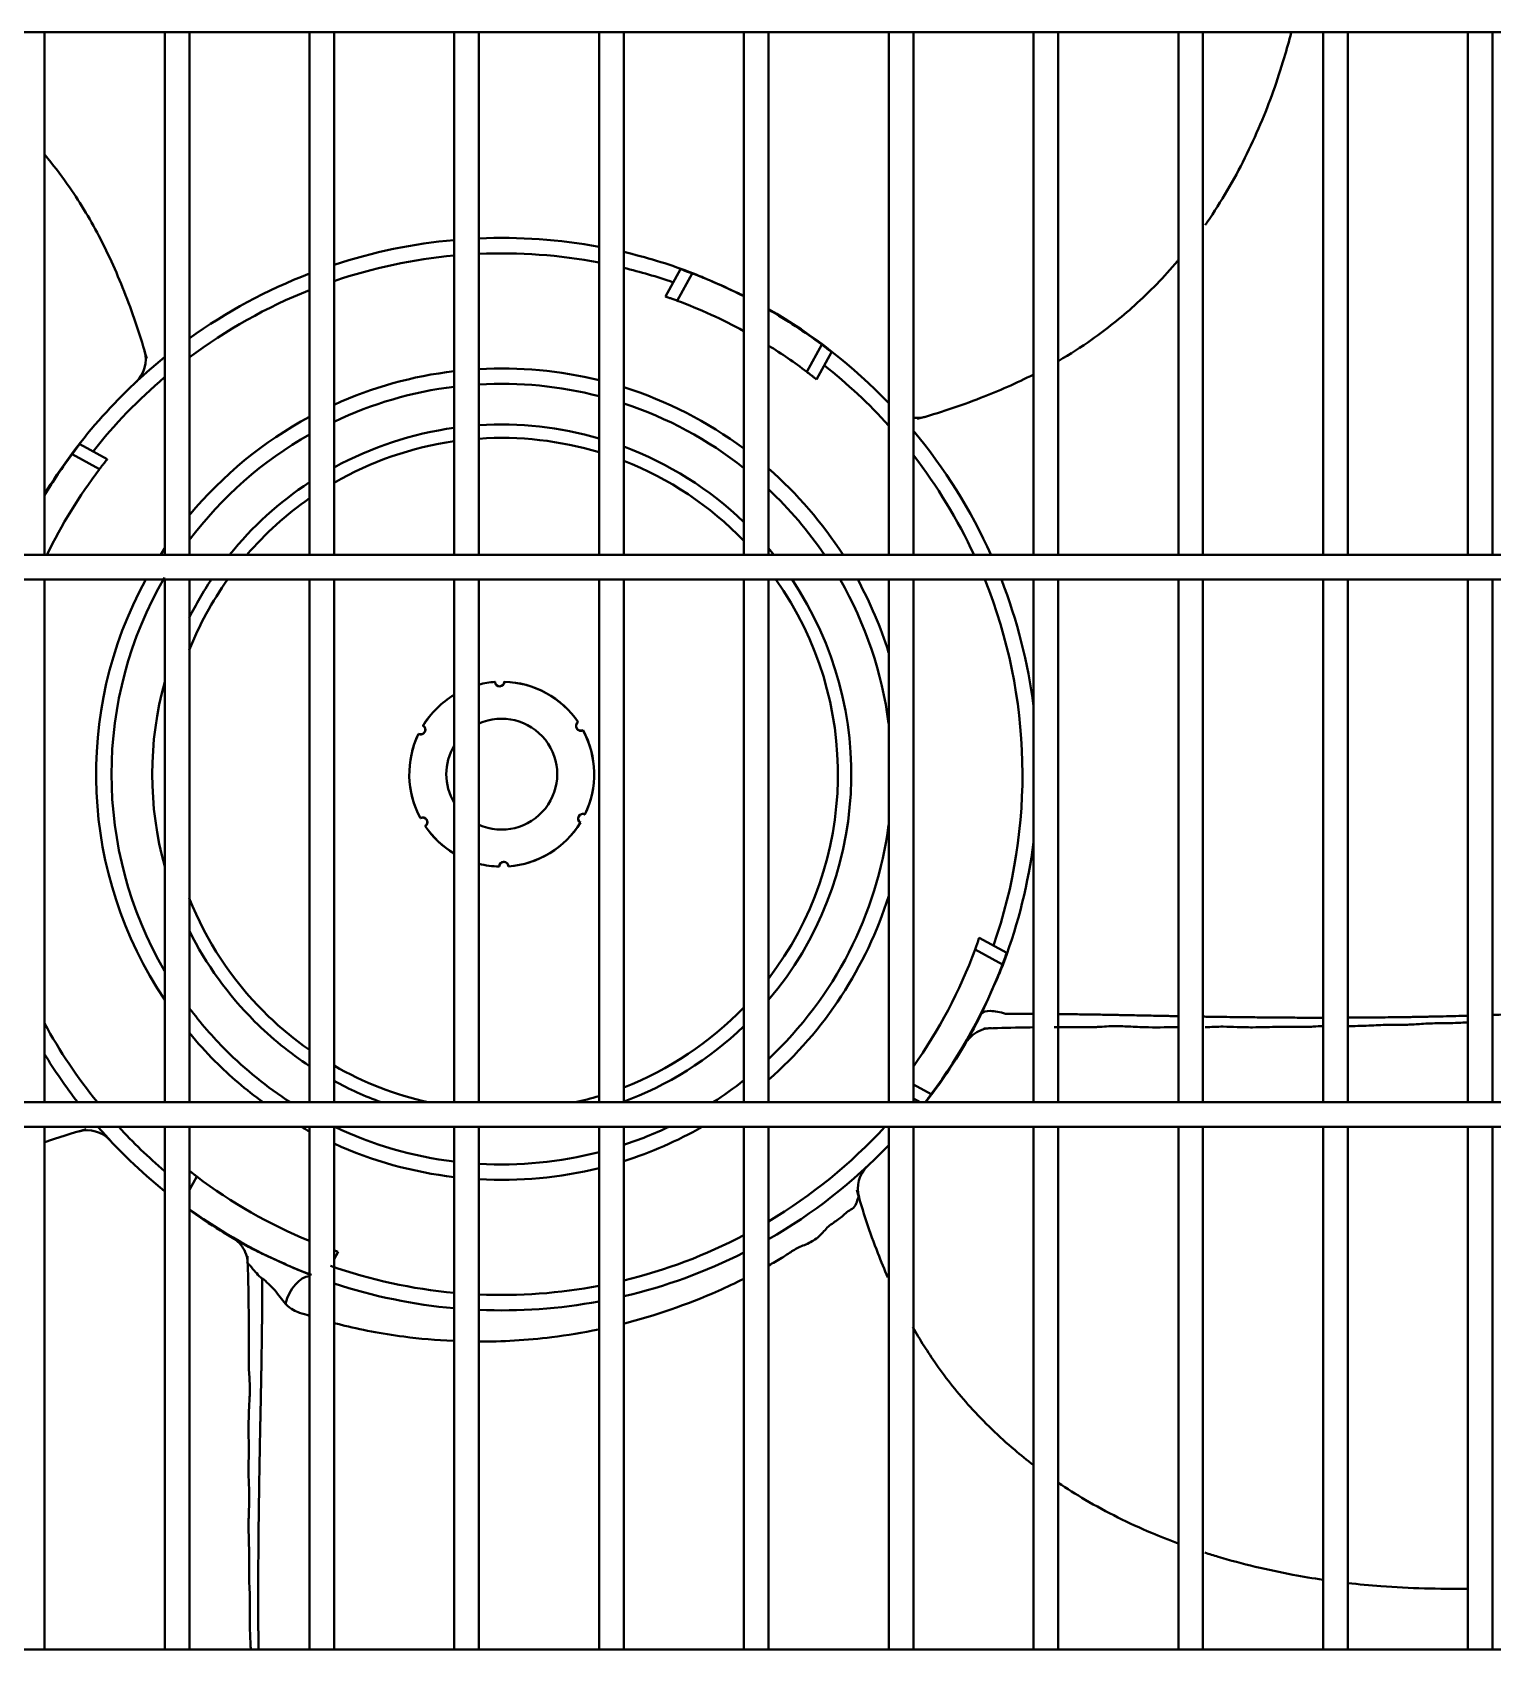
# Model space of a CAD drawing. Extents: x 58467 to 79089, y -33726 to -17391.
# Drawn here: x 72298.95 to 72322.65, y -19302 to -19275.77 of the extents above; entities that cross this region are included whole.
import ezdxf

# ---------------------------------------------------------------- set-up
doc = ezdxf.new("R2010")
doc.units = 0
doc.header["$LTSCALE"] = 100
doc.layers.add('+ENTE-ST-DOSEME USTU KONDDRENAJ', color=110, linetype='DOSEMEUSTUKONDENSDRENAJ_LINE', lineweight=40)
doc.linetypes.add('DOSEMEUSTUKONDENSDRENAJ_LINE', pattern='A,300,-40,["CD",Standard,S=15,R=0,X=-35,Y=-7.5],0', length=340)

# ---------------------------------------------------------------- blocks, each defined once
blk = doc.blocks.new('2 KAT SOL')
at = {"color": 3}
for p, q in [((54065.854, -31976.849, -3.539), (54184.216, -31976.849, -3.539)), ((54086.957, -31985.329, -3.539), (54086.957, -31976.85, -3.539)), ((54088.907, -31976.85, -3.539), (54088.907, -31985.329, -3.539)), ((54089.307, -31985.329, -3.539), (54089.307, -31976.85, -3.539)), ((54091.257, -31976.85, -3.539), (54091.257, -31985.329, -3.539)), ((54091.657, -31985.329, -3.539), (54091.657, -31976.85, -3.539)), ((54093.606, -31976.85, -3.539), (54093.606, -31985.329, -3.539)), ((54094.006, -31985.329, -3.539), (54094.006, -31976.85, -3.539)), ((54095.956, -31976.85, -3.539), (54095.956, -31985.329, -3.539)), ((54096.356, -31985.329, -3.539), (54096.356, -31976.85, -3.539)), ((54098.305, -31976.85, -3.539), (54098.305, -31985.329, -3.539)), ((54098.705, -31985.329, -3.539), (54098.705, -31976.85, -3.539)), ((54100.655, -31976.85, -3.539), (54100.655, -31985.329, -3.539)), ((54101.055, -31985.329, -3.539), (54101.055, -31976.85, -3.539)), ((54103.006, -31976.85, -3.539), (54103.006, -31985.329, -3.539)), ((54103.406, -31985.329, -3.539), (54103.406, -31976.85, -3.539)), ((54105.355, -31976.85, -3.539), (54105.355, -31985.329, -3.539)), ((54105.755, -31985.329, -3.539), (54105.755, -31976.85, -3.539)), ((54107.705, -31976.85, -3.539), (54107.705, -31985.329, -3.539)), ((54108.105, -31985.329, -3.539), (54108.105, -31976.85, -3.539)), ((54110.055, -31976.85, -3.539), (54110.055, -31985.329, -3.539)), ((54110.455, -31985.329, -3.539), (54110.455, -31976.85, -3.539)), ((54097.031, -31981.135, -3.539), (54097.275, -31980.69, -3.539)), ((54097.465, -31980.76, -3.539), (54097.222, -31981.203, -3.539)), ((54099.325, -31982.358, -3.539), (54099.569, -31981.914, -3.539)), ((54099.729, -31982.037, -3.539), (54099.485, -31982.482, -3.539)), ((54088.441, -31982.525, -3.539), (54088.461, -31982.507, -3.539)), ((54087.85, -31983.935, -3.539), (54087.407, -31983.692, -3.539)), ((54087.529, -31983.531, -3.539), (54087.974, -31983.775, -3.539)), ((54184.216, -31985.328, -3.539), (54065.854, -31985.328, -3.539)), ((54065.854, -31985.728, -3.539), (54184.216, -31985.728, -3.539)), ((54086.957, -31994.206, -3.539), (54086.957, -31985.729, -3.539)), ((54088.907, -31985.729, -3.539), (54088.907, -31994.206, -3.539)), ((54089.307, -31994.206, -3.539), (54089.307, -31985.729, -3.539)), ((54091.257, -31985.729, -3.539), (54091.257, -31994.206, -3.539)), ((54091.657, -31994.206, -3.539), (54091.657, -31985.729, -3.539)), ((54093.606, -31985.729, -3.539), (54093.606, -31994.206, -3.539)), ((54094.006, -31994.206, -3.539), (54094.006, -31985.729, -3.539)), ((54095.956, -31985.729, -3.539), (54095.956, -31994.206, -3.539)), ((54096.356, -31994.206, -3.539), (54096.356, -31985.729, -3.539)), ((54098.305, -31985.729, -3.539), (54098.305, -31994.206, -3.539)), ((54098.705, -31994.206, -3.539), (54098.705, -31985.729, -3.539)), ((54100.655, -31985.729, -3.539), (54100.655, -31994.206, -3.539)), ((54101.055, -31994.206, -3.539), (54101.055, -31985.729, -3.539)), ((54103.006, -31985.729, -3.539), (54103.006, -31994.206, -3.539)), ((54103.406, -31994.206, -3.539), (54103.406, -31985.729, -3.539)), ((54105.355, -31985.729, -3.539), (54105.355, -31994.206, -3.539)), ((54105.755, -31994.206, -3.539), (54105.755, -31985.729, -3.539)), ((54107.705, -31985.729, -3.539), (54107.705, -31994.206, -3.539)), ((54108.105, -31994.206, -3.539), (54108.105, -31985.729, -3.539)), ((54110.055, -31985.729, -3.539), (54110.055, -31994.206, -3.539)), ((54110.455, -31994.206, -3.539), (54110.455, -31985.729, -3.539)), ((54102.125, -31991.538, -3.539), (54102.571, -31991.782, -3.539)), ((54102.501, -31991.972, -3.539), (54102.057, -31991.729, -3.539)), ((54101.055, -31993.916, -3.539), (54101.346, -31994.076, -3.539)), ((54184.216, -31994.207, -3.539), (54065.854, -31994.207, -3.539)), ((54101.168, -31994.207, -3.539), (54101.055, -31994.145, -3.539)), ((54065.854, -31994.607, -3.539), (54184.216, -31994.607, -3.539)), ((54086.957, -32003.085, -3.539), (54086.957, -31994.606, -3.539)), ((54088.907, -31994.606, -3.539), (54088.907, -32003.085, -3.539)), ((54089.307, -32003.085, -3.539), (54089.307, -31994.606, -3.539)), ((54091.257, -31994.606, -3.539), (54091.257, -32003.085, -3.539)), ((54091.657, -32003.085, -3.539), (54091.657, -31994.606, -3.539)), ((54093.606, -31994.606, -3.539), (54093.606, -32003.085, -3.539)), ((54094.006, -32003.085, -3.539), (54094.006, -31994.606, -3.539)), ((54095.956, -31994.606, -3.539), (54095.956, -32003.085, -3.539)), ((54096.356, -32003.085, -3.539), (54096.356, -31994.606, -3.539)), ((54098.305, -31994.606, -3.539), (54098.305, -32003.085, -3.539)), ((54098.705, -32003.085, -3.539), (54098.705, -31994.606, -3.539)), ((54100.655, -31994.606, -3.539), (54100.655, -32003.085, -3.539)), ((54101.055, -32003.085, -3.539), (54101.055, -31994.606, -3.539)), ((54103.006, -31994.606, -3.539), (54103.006, -32003.085, -3.539)), ((54103.406, -32003.085, -3.539), (54103.406, -31994.606, -3.539)), ((54105.355, -31994.606, -3.539), (54105.355, -32003.085, -3.539)), ((54105.755, -32003.085, -3.539), (54105.755, -31994.606, -3.539)), ((54107.705, -31994.606, -3.539), (54107.705, -32003.085, -3.539)), ((54108.105, -32003.085, -3.539), (54108.105, -31994.606, -3.539)), ((54110.055, -31994.606, -3.539), (54110.055, -32003.085, -3.539)), ((54110.455, -32003.085, -3.539), (54110.455, -31994.606, -3.539)), ((54088.017, -31994.819, -3.539), (54087.999, -31994.8, -3.539)), ((54100.312, -31995.243, -3.539), (54100.292, -31995.261, -3.539)), ((54089.427, -31995.41, -3.539), (54089.307, -31995.63, -3.539)), ((54091.722, -31996.633, -3.539), (54091.657, -31996.752, -3.539)), ((54184.216, -32003.085, -3.539), (54065.854, -32003.085, -3.539))]:
    blk.add_line(p, q, dxfattribs=at)
at = {"color": 3, "extrusion": (0, 0, -1)}
for centre, radius, start, end in [((-54094.376, -31988.884, 3.539), 8.699, 71.7788, 84.9192), ((-54094.376, -31988.884, 3.539), 8.699, 87.5599, 100.4611), ((-54094.376, -31988.884, 3.539), 8.699, 103.1523, 110.4357), ((-54094.376, -31988.884, 3.539), 8.699, 54.354, 68.9829), ((-54094.376, -31988.884, 3.539), 8.191, 110.3267, 118.6663), ((-54094.376, -31988.884, 3.539), 8.699, 119.8462, 136.2041), ((-54094.376, -31988.884, 3.539), 8.699, 31.4717, 51.0407), ((-54094.376, -31988.884, 3.539), 8.191, 121.9061, 127.1733), ((-54094.376, -31988.884, 3.539), 6.582, 65.5875, 83.2781), ((-54094.376, -31988.884, 3.539), 6.582, 86.7712, 103.8825), ((-54094.376, -31988.884, 3.539), 6.582, 107.4994, 126.6469), ((-54094.376, -31988.884, 3.539), 6.582, 39.6281, 61.7062), ((-54094.376, -31988.884, 3.539), 5.671, 86.2537, 106.1662), ((-54094.376, -31988.884, 3.539), 5.671, 61.3406, 82.1925), ((-54094.375, -31988.889, 3.539), 8.702, 140.1375, 155.8505), ((-54094.376, -31988.884, 3.539), 5.671, 110.4244, 133.8468), ((-54094.376, -31988.884, 3.539), 8.191, 25.7297, 37.1733), ((-54094.376, -31988.884, 3.539), 6.582, 131.1187, 147.3019), ((-54094.376, -31988.884, 3.539), 5.671, 38.8237, 56.6212), ((-54094.376, -31988.884, 3.539), 6.582, 32.6925, 33.8006), ((-54094.376, -31988.884, 3.539), 5.671, 139.7531, 141.1706), ((-54094.376, -31988.884, 3.539), 6.582, 326.1881, 28.6481), ((-54094.376, -31988.884, 3.539), 5.671, 26.6287, 33.8063), ((-54094.376, -31988.884, 3.539), 5.671, 146.1881, 220.2356), ((-54094.376, -31988.884, 3.539), 6.582, 151.3463, 162.5288), ((-54094.377, -31988.884, 3.539), 8.699, 158.7281, 172.7104), ((-54094.376, -31988.884, 3.539), 5.671, 344.6606, 15.3281), ((-54094.376, -31988.884, 3.539), 1.5, 75.7067, 85.8849), ((-54094.376, -31988.884, 3.539), 1.5, 75.707, 85.7851), ((-54094.344, -31987.385, 3.539), 0.075, 180.1825, 357.3175), ((-54094.376, -31988.884, 3.539), 1.5, 91.5149, 145.7851), ((-54094.376, -31988.884, 3.539), 1.5, 91.6151, 145.8849), ((-54094.376, -31988.884, 3.539), 1.5, 31.5149, 59.0994), ((-54094.376, -31988.884, 3.539), 1.5, 31.6151, 59.0993), ((-54093.062, -31988.163, 3.539), 0.075, 120.1825, 297.3175), ((-54095.659, -31988.106, 3.539), 0.075, 240.1825, 57.3175), ((-54094.376, -31988.884, 3.539), 1.5, 151.5149, 205.7863), ((-54094.376, -31988.884, 3.539), 1.5, 151.6151, 205.8849), ((-54094.376, -31988.884, 3.539), 1.5, 331.6151, 25.8849), ((-54094.376, -31988.884, 3.539), 1.5, 331.5149, 25.7851), ((-54093.094, -31989.662, 3.539), 0.075, 60.1825, 237.3175), ((-54094.376, -31988.884, 3.539), 1.5, 300.8995, 325.8849), ((-54094.376, -31988.884, 3.539), 1.5, 300.8996, 325.7851), ((-54094.376, -31988.884, 3.539), 1.5, 211.6151, 265.8849), ((-54094.376, -31988.884, 3.539), 1.5, 211.5137, 265.7851), ((-54095.691, -31989.605, 3.539), 0.075, 300.1825, 117.3175), ((-54094.377, -31988.884, 3.539), 8.699, 187.2888, 200.4357), ((-54094.376, -31988.884, 3.539), 1.5, 271.6151, 284.293), ((-54094.376, -31988.884, 3.539), 1.5, 271.5149, 284.2929), ((-54094.409, -31990.383, 3.539), 0.075, 0.1825, 177.3175), ((-54094.376, -31988.884, 3.539), 6.582, 197.46, 228.87), ((-54094.376, -31988.884, 3.539), 5.671, 315, 333.36), ((-54094.376, -31988.884, 3.539), 8.191, 200.3267, 215.3728), ((-54094.376, -31988.884, 3.539), 5.671, 303.3675, 315), ((-54094.376, -31988.884, 3.539), 6.582, 315, 320.3606), ((-54094.376, -31988.884, 3.539), 5.671, 226.1419, 249.8006), ((-54094.376, -31988.884, 3.539), 8.699, 207.6697, 217.7283), ((-54094.376, -31988.884, 3.539), 8.699, 322.2719, 328.5298), ((-54094.376, -31988.884, 3.539), 6.582, 306.0225, 315), ((-54094.376, -31988.884, 3.539), 5.671, 290.1825, 298.6481), ((-54094.376, -31988.884, 3.539), 8.699, 308.9608, 318.8617), ((-54094.376, -31988.884, 3.539), 6.582, 298.2825, 299.5987), ((-54094.376, -31988.884, 3.539), 6.582, 240.3844, 252.4894), ((-54094.376, -31988.884, 3.539), 6.582, 276.7106, 294.4012), ((-54094.376, -31988.884, 3.539), 8.699, 223.7974, 240.1554), ((-54094.376, -31988.884, 3.539), 6.582, 256.1063, 273.2175), ((-54094.376, -31988.884, 3.539), 8.191, 292.3896, 307.1733), ((-54094.376, -31988.884, 3.539), 8.699, 297.6697, 305.6475), ((-54094.376, -31988.884, 3.539), 8.699, 243.1491, 256.8469), ((-54094.376, -31988.884, 3.539), 8.699, 275.0787, 288.2204), ((-54094.376, -31988.884, 3.539), 8.699, 259.5381, 272.4392)]:
    blk.add_arc(centre, radius, start, end, dxfattribs=at)
at = {"color": 3}
for centre, radius, start, end in [((54094.376, -31988.884, -3.539), 8.449, 95.2309, 108.779), ((54094.376, -31988.884, -3.539), 8.449, 79.2259, 92.5124), ((54094.376, -31988.884, -3.539), 8.449, 70.7868, 76.4509), ((54094.376, -31988.884, -3.539), 8.691, 63.1224, 69.1851), ((54094.376, -31988.884, -3.539), 8.449, 111.6703, 126.8719), ((54094.376, -31988.884, -3.539), 8.691, 53.3149, 60.1257), ((54094.376, -31988.884, -3.539), 8.449, 41.9985, 51.7132), ((54094.376, -31988.884, -3.539), 8.449, 130.3428, 141.7132), ((54094.376, -31988.884, -3.539), 6.332, 96.9862, 115.4419), ((54094.376, -31988.884, -3.539), 6.332, 75.5606, 93.3525), ((54094.376, -31988.884, -3.539), 6.332, 51.6487, 71.7863), ((54094.376, -31988.884, -3.539), 6.332, 119.52, 143.19), ((54094.376, -31988.884, -3.539), 5.455, 73.17, 93.8925), ((54094.376, -31988.884, -3.539), 8.691, 143.3149, 148.6118), ((54094.376, -31988.884, -3.539), 5.455, 98.1225, 119.9138), ((54094.376, -31988.884, -3.539), 8.449, 24.8886, 37.7673), ((54094.376, -31988.884, -3.539), 5.455, 43.9256, 68.7262), ((54094.376, -31988.884, -3.539), 6.332, 34.1663, 46.8731), ((54094.376, -31988.884, -3.539), 5.455, 124.8862, 139.32), ((54094.376, -31988.884, -3.539), 6.332, 149.7431, 210.2569), ((54094.376, -31988.884, -3.539), 5.455, 144.6525, 158.3381), ((54094.376, -31988.884, -3.539), 5.455, 322.5206, 35.3531), ((54094.376, -31988.884, -3.539), 6.332, 7.4588, 29.8969), ((54094.377, -31988.885, -3.539), 8.449, 340.7965, 21.9425), ((54094.376, -31988.884, -3.539), 0.9, 245.7, 114.3), ((54094.376, -31988.884, -3.539), 0.9, 148.86, 211.14), ((54094.376, -31988.884, -3.539), 6.332, 313.1269, 352.5413), ((54094.376, -31988.884, -3.539), 5.455, 201.6619, 225), ((54094.375, -31988.879, -3.539), 8.694, 323.2955, 339.1626), ((54094.376, -31988.884, -3.539), 6.332, 216.81, 225), ((54094.376, -31988.884, -3.539), 5.455, 225, 235.1138), ((54094.376, -31988.884, -3.539), 5.455, 291.2737, 316.0744), ((54094.376, -31988.884, -3.539), 8.449, 208.5801, 219.0506), ((54094.376, -31988.884, -3.539), 6.332, 225, 237.2006), ((54094.376, -31988.884, -3.539), 5.455, 240.0863, 257.3662), ((54094.376, -31988.884, -3.539), 6.332, 302.7938, 308.3513), ((54094.376, -31988.884, -3.539), 5.455, 282.6281, 286.83), ((54094.376, -31988.884, -3.539), 8.449, 222.6368, 229.6553), ((54094.376, -31988.884, -3.539), 6.332, 244.6538, 263.0137), ((54094.376, -31988.884, -3.539), 6.332, 288.2138, 295.3407), ((54094.376, -31988.884, -3.539), 8.449, 300.8221, 317.3623), ((54094.376, -31988.884, -3.539), 6.332, 266.6475, 284.4394), ((54094.376, -31988.884, -3.539), 8.691, 234.3167, 249.1851), ((54094.376, -31988.884, -3.539), 8.449, 283.5504, 297.7135), ((54094.376, -31988.884, -3.539), 8.449, 250.7868, 264.7704), ((54094.376, -31988.884, -3.539), 8.449, 267.4888, 280.7754)]:
    blk.add_arc(centre, radius, start, end, dxfattribs=at)
at = {"color": 3, "extrusion": (5.89787e-06, 5.50525e-06, 1)}
blk.add_arc((54088.099, -31982.16, -3.398), 0.5, 313.0877, 16.4735, dxfattribs=at)
at = {"color": 3, "extrusion": (5.03151e-06, -5.39034e-06, 1)}
blk.add_arc((54101.1, -31982.606, -3.096), 0.5, 264.8443, 286.4677, dxfattribs=at)
at = {"color": 3, "extrusion": (-5.25028e-06, 5.62471e-06, 1)}
blk.add_arc((54087.653, -31995.161, -4.002), 0.5, 43.0877, 106.4725, dxfattribs=at)
at = {"color": 3, "extrusion": (-6.04419e-06, -5.64183e-06, 1)}
blk.add_arc((54100.654, -31995.607, -3.684), 0.5, 133.0877, 196.4734, dxfattribs=at)
at = {"color": 3}
blk.add_ellipse((54091.165, -31997.504, -3.539), major_axis=(0.175, 0.468), ratio=0.588101, start_param=0.279088, end_param=1.726902, dxfattribs=at)
for points, knots in [([(54107.186, -31976.853, -3.539), (54107.151, -31976.99, -3.539), (54107.011, -31977.494, -3.539), (54106.702, -31978.365, -3.539), (54106.261, -31979.252, -3.539), (54105.927, -31979.78, -3.539), (54105.8, -31979.962, -3.539), (54105.789, -31979.978, -3.539)], [0, 0, 0, 0, 0.124316, 0.45964, 0.807719, 0.983963, 1, 1, 1, 1]), ([(54086.966, -31978.84, -3.539), (54087.092, -31978.992, -3.539), (54087.411, -31979.409, -3.539), (54087.868, -31980.16, -3.539), (54088.292, -31981.115, -3.539), (54088.518, -31981.791, -3.539), (54088.615, -31982.142, -3.539)], [0, 0, 0, 0, 0.160983, 0.427877, 0.710763, 1, 1, 1, 1]), ([(54105.356, -31980.543, -3.539), (54105.351, -31980.549, -3.539), (54105.131, -31980.81, -3.539), (54104.688, -31981.269, -3.539), (54104.027, -31981.796, -3.539), (54103.598, -31982.071, -3.539), (54103.414, -31982.178, -3.539)], [0, 0, 0, 0, 0.009856, 0.405385, 0.751633, 1, 1, 1, 1]), ([(54097.275, -31980.69, -3.539), (54097.275, -31980.69, -3.539), (54097.279, -31980.692, -3.539), (54097.292, -31980.697, -3.539), (54097.303, -31980.7, -3.539), (54097.329, -31980.71, -3.539), (54097.345, -31980.716, -3.539), (54097.381, -31980.729, -3.539), (54097.401, -31980.736, -3.539), (54097.435, -31980.749, -3.539), (54097.45, -31980.755, -3.539), (54097.465, -31980.76, -3.539)], [0, 0, 0, 0, 0.211758, 0.211758, 0.423432, 0.423432, 0.636431, 0.636431, 0.852021, 0.852021, 1, 1, 1, 1]), ([(54098.262, -31981.103, -3.539), (54098.241, -31981.094, -3.539), (54098.221, -31981.084, -3.539), (54098.105, -31981.03, -3.539), (54098.007, -31980.986, -3.539), (54097.824, -31980.905, -3.539), (54097.737, -31980.867, -3.539), (54097.572, -31980.796, -3.539), (54097.492, -31980.762, -3.539), (54097.414, -31980.733, -3.539)], [0, 0, 0, 0, 0.07319, 0.07319, 0.416738, 0.416738, 0.719921, 0.719921, 1, 1, 1, 1]), ([(54097.222, -31981.203, -3.539), (54097.2, -31981.195, -3.539), (54097.178, -31981.187, -3.539), (54097.138, -31981.173, -3.539), (54097.118, -31981.166, -3.539), (54097.085, -31981.154, -3.539), (54097.07, -31981.149, -3.539), (54097.048, -31981.141, -3.539), (54097.039, -31981.138, -3.539), (54097.032, -31981.136, -3.539), (54097.031, -31981.135, -3.539), (54097.031, -31981.135, -3.539)], [0, 0, 0, 0, 0.21816, 0.21816, 0.436362, 0.436362, 0.653817, 0.653817, 0.868707, 0.868707, 1, 1, 1, 1]), ([(54099.569, -31981.914, -3.539), (54099.587, -31981.928, -3.539), (54099.605, -31981.942, -3.539), (54099.64, -31981.968, -3.539), (54099.656, -31981.98, -3.539), (54099.684, -31982.002, -3.539), (54099.696, -31982.011, -3.539), (54099.715, -31982.026, -3.539), (54099.722, -31982.031, -3.539), (54099.728, -31982.036, -3.539), (54099.729, -31982.037, -3.539), (54099.729, -31982.037, -3.539)], [0, 0, 0, 0, 0.217793, 0.217793, 0.435623, 0.435623, 0.652794, 0.652794, 0.867695, 0.867695, 1, 1, 1, 1]), ([(54099.485, -31982.482, -3.539), (54099.485, -31982.482, -3.539), (54099.482, -31982.479, -3.539), (54099.471, -31982.47, -3.539), (54099.462, -31982.463, -3.539), (54099.44, -31982.446, -3.539), (54099.427, -31982.436, -3.539), (54099.397, -31982.412, -3.539), (54099.38, -31982.399, -3.539), (54099.351, -31982.377, -3.539), (54099.338, -31982.367, -3.539), (54099.325, -31982.358, -3.539)], [0, 0, 0, 0, 0.211356, 0.211356, 0.422617, 0.422617, 0.635365, 0.635365, 0.851032, 0.851032, 1, 1, 1, 1]), ([(54103.009, -31982.399, -3.539), (54102.729, -31982.541, -3.539), (54102.11, -31982.812, -3.539), (54101.469, -31983.026, -3.539), (54101.119, -31983.122, -3.539)], [0, 0, 0, 0, 0.466455, 1, 1, 1, 1]), ([(54087.407, -31983.692, -3.539), (54087.42, -31983.673, -3.539), (54087.434, -31983.655, -3.539), (54087.46, -31983.621, -3.539), (54087.473, -31983.604, -3.539), (54087.494, -31983.576, -3.539), (54087.504, -31983.564, -3.539), (54087.518, -31983.545, -3.539), (54087.524, -31983.538, -3.539), (54087.529, -31983.532, -3.539), (54087.53, -31983.531, -3.539), (54087.529, -31983.531, -3.539)], [0, 0, 0, 0, 0.217793, 0.217793, 0.435623, 0.435623, 0.652794, 0.652794, 0.867695, 0.867695, 1, 1, 1, 1]), ([(54087.974, -31983.775, -3.539), (54087.974, -31983.775, -3.539), (54087.972, -31983.778, -3.539), (54087.963, -31983.79, -3.539), (54087.956, -31983.798, -3.539), (54087.939, -31983.82, -3.539), (54087.928, -31983.833, -3.539), (54087.905, -31983.863, -3.539), (54087.892, -31983.88, -3.539), (54087.869, -31983.91, -3.539), (54087.86, -31983.922, -3.539), (54087.85, -31983.935, -3.539)], [0, 0, 0, 0, 0.211356, 0.211356, 0.422617, 0.422617, 0.635365, 0.635365, 0.851032, 0.851032, 1, 1, 1, 1]), ([(54094.266, -31987.386, -3.539), (54094.267, -31987.405, -3.539), (54094.284, -31987.446, -3.539), (54094.333, -31987.464, -3.539), (54094.372, -31987.455, -3.539), (54094.396, -31987.438, -3.539), (54094.412, -31987.412, -3.539), (54094.416, -31987.392, -3.539), (54094.416, -31987.383, -3.539)], [0, 0, 0, 0, 0.25, 0.5, 0.625, 0.75, 0.875, 1, 1, 1, 1]), ([(54095.618, -31988.04, -3.539), (54095.602, -31988.049, -3.539), (54095.576, -31988.085, -3.539), (54095.585, -31988.136, -3.539), (54095.612, -31988.165, -3.539), (54095.638, -31988.178, -3.539), (54095.669, -31988.179, -3.539), (54095.688, -31988.173, -3.539), (54095.696, -31988.168, -3.539)], [0, 0, 0, 0, 0.25, 0.5, 0.625, 0.75, 0.875, 1, 1, 1, 1]), ([(54095.728, -31989.537, -3.539), (54095.712, -31989.528, -3.539), (54095.668, -31989.523, -3.539), (54095.628, -31989.557, -3.539), (54095.616, -31989.594, -3.539), (54095.619, -31989.624, -3.539), (54095.633, -31989.651, -3.539), (54095.648, -31989.664, -3.539), (54095.657, -31989.669, -3.539)], [0, 0, 0, 0, 0.25, 0.5, 0.625, 0.75, 0.875, 1, 1, 1, 1]), ([(54102.057, -31991.729, -3.539), (54102.065, -31991.708, -3.539), (54102.073, -31991.686, -3.539), (54102.088, -31991.645, -3.539), (54102.094, -31991.626, -3.539), (54102.106, -31991.592, -3.539), (54102.111, -31991.578, -3.539), (54102.119, -31991.555, -3.539), (54102.122, -31991.547, -3.539), (54102.124, -31991.54, -3.539), (54102.125, -31991.538, -3.539), (54102.125, -31991.538, -3.539)], [0, 0, 0, 0, 0.21816, 0.21816, 0.436362, 0.436362, 0.653817, 0.653817, 0.868707, 0.868707, 1, 1, 1, 1]), ([(54102.571, -31991.782, -3.539), (54102.571, -31991.782, -3.539), (54102.57, -31991.786, -3.539), (54102.565, -31991.8, -3.539), (54102.561, -31991.81, -3.539), (54102.552, -31991.836, -3.539), (54102.546, -31991.852, -3.539), (54102.533, -31991.888, -3.539), (54102.525, -31991.908, -3.539), (54102.512, -31991.943, -3.539), (54102.507, -31991.958, -3.539), (54102.501, -31991.972, -3.539)], [0, 0, 0, 0, 0.211758, 0.211758, 0.423432, 0.423432, 0.636431, 0.636431, 0.852021, 0.852021, 1, 1, 1, 1]), ([(54102.157, -31992.769, -3.539), (54102.167, -31992.749, -3.539), (54102.176, -31992.729, -3.539), (54102.231, -31992.612, -3.539), (54102.274, -31992.515, -3.539), (54102.357, -31992.331, -3.539), (54102.395, -31992.245, -3.539), (54102.466, -31992.08, -3.539), (54102.499, -31992, -3.539), (54102.529, -31991.921, -3.539)], [0, 0, 0, 0, 0.07319, 0.07319, 0.416738, 0.416738, 0.719921, 0.719921, 1, 1, 1, 1]), ([(54102.552, -31992.77, -3.539), (54102.461, -31992.742, -3.539), (54102.375, -31992.726, -3.539), (54102.236, -31992.726, -3.539), (54102.183, -31992.741, -3.539), (54102.157, -31992.769, -3.539)], [0, 0, 0, 0, 0.5, 0.5, 1, 1, 1, 1]), ([(54102.565, -31992.773, -3.539), (54102.581, -31992.773, -3.539), (54102.623, -31992.773, -3.539), (54102.707, -31992.772, -3.539), (54102.799, -31992.772, -3.539), (54102.893, -31992.772, -3.539), (54102.958, -31992.772, -3.539), (54102.996, -31992.772, -3.539), (54103.006, -31992.772, -3.539)], [0, 0, 0, 0, 0.114118, 0.296477, 0.570016, 0.752375, 0.934735, 1, 1, 1, 1]), ([(54103.405, -31992.776, -3.539), (54103.43, -31992.776, -3.539), (54103.484, -31992.777, -3.539), (54103.571, -31992.777, -3.539), (54103.67, -31992.779, -3.539), (54103.771, -31992.781, -3.539), (54103.887, -31992.782, -3.539), (54103.989, -31992.784, -3.539), (54104.105, -31992.786, -3.539), (54104.223, -31992.788, -3.539), (54104.343, -31992.79, -3.539), (54104.448, -31992.793, -3.539), (54104.555, -31992.795, -3.539), (54104.679, -31992.797, -3.539), (54104.806, -31992.799, -3.539), (54104.931, -31992.802, -3.539), (54105.057, -31992.805, -3.539), (54105.182, -31992.807, -3.539), (54105.282, -31992.809, -3.539), (54105.334, -31992.81, -3.539), (54105.355, -31992.81, -3.539)], [0, 0, 0, 0, 0.040122, 0.086532, 0.132942, 0.202558, 0.248968, 0.318584, 0.364994, 0.43461, 0.504225, 0.550636, 0.597046, 0.666662, 0.736277, 0.782688, 0.852303, 0.921919, 0.968329, 1, 1, 1, 1]), ([(54105.756, -31992.817, -3.539), (54105.773, -31992.818, -3.539), (54105.838, -31992.819, -3.539), (54105.934, -31992.82, -3.539), (54106.077, -31992.822, -3.539), (54106.207, -31992.824, -3.539), (54106.354, -31992.826, -3.539), (54106.487, -31992.828, -3.539), (54106.619, -31992.829, -3.539), (54106.767, -31992.831, -3.539), (54106.897, -31992.832, -3.539), (54107.043, -31992.833, -3.539), (54107.172, -31992.834, -3.539), (54107.318, -31992.835, -3.539), (54107.464, -31992.835, -3.539), (54107.593, -31992.835, -3.539), (54107.673, -31992.835, -3.539), (54107.704, -31992.835, -3.539)], [0, 0, 0, 0, 0.027433, 0.102463, 0.152482, 0.252522, 0.302541, 0.377571, 0.4526, 0.50262, 0.602659, 0.652679, 0.727708, 0.802738, 0.877767, 0.952797, 1, 1, 1, 1]), ([(54108.105, -31992.834, -3.539), (54108.141, -31992.834, -3.539), (54108.211, -31992.834, -3.539), (54108.347, -31992.833, -3.539), (54108.48, -31992.832, -3.539), (54108.645, -31992.83, -3.539), (54108.776, -31992.829, -3.539), (54108.94, -31992.827, -3.539), (54109.072, -31992.825, -3.539), (54109.236, -31992.822, -3.539), (54109.368, -31992.819, -3.539), (54109.535, -31992.816, -3.539), (54109.67, -31992.813, -3.539), (54109.84, -31992.808, -3.539), (54109.959, -31992.805, -3.539), (54110.044, -31992.803, -3.539), (54110.062, -31992.802, -3.539)], [0, 0, 0, 0, 0.054128, 0.105118, 0.207098, 0.258088, 0.360068, 0.411058, 0.513038, 0.564028, 0.666008, 0.716998, 0.818978, 0.869968, 0.971948, 1, 1, 1, 1]), ([(54108.106, -31992.972, -3.539), (54108.129, -31992.972, -3.539), (54108.282, -31992.971, -3.539), (54108.534, -31992.958, -3.539), (54108.763, -31992.949, -3.539), (54108.944, -31992.949, -3.539), (54109.067, -31992.95, -3.539), (54109.188, -31992.944, -3.539), (54109.355, -31992.93, -3.539), (54109.548, -31992.925, -3.539), (54109.769, -31992.923, -3.539), (54109.928, -31992.917, -3.539), (54110.022, -31992.912, -3.539), (54110.062, -31992.909, -3.539)], [0, 0, 0, 0, 0.032499, 0.217887, 0.394885, 0.465501, 0.52211, 0.573462, 0.630237, 0.769056, 0.849466, 0.935544, 1, 1, 1, 1]), ([(54110.452, -31992.79, -3.539), (54110.501, -31992.788, -3.539), (54110.616, -31992.784, -3.539), (54110.763, -31992.779, -3.539), (54110.927, -31992.772, -3.539), (54111.075, -31992.766, -3.539), (54111.241, -31992.759, -3.539), (54111.392, -31992.752, -3.539), (54111.542, -31992.744, -3.539), (54111.708, -31992.736, -3.539), (54111.854, -31992.728, -3.539), (54112.016, -31992.719, -3.539), (54112.161, -31992.711, -3.539), (54112.301, -31992.702, -3.539), (54112.377, -31992.698, -3.539), (54112.404, -31992.696, -3.539)], [0, 0, 0, 0, 0.075374, 0.176188, 0.226595, 0.327409, 0.403019, 0.47863, 0.55424, 0.629851, 0.730665, 0.781072, 0.881886, 0.957497, 1, 1, 1, 1]), ([(54101.936, -31993.206, -3.539), (54101.96, -31993.17, -3.539), (54102.022, -31993.1, -3.539), (54102.155, -31993.031, -3.539), (54102.263, -31992.996, -3.539), (54102.32, -31993.005, -3.539), (54102.322, -31993.005, -3.539)], [0, 0, 0, 0, 0.282775, 0.623842, 0.989494, 1, 1, 1, 1]), ([(54102.198, -31993.01, -3.539), (54102.394, -31993.004, -3.539), (54102.663, -31992.996, -3.539), (54102.932, -31992.992, -3.539), (54103.005, -31992.991, -3.539)], [0, 0, 0, 0, 0.728232, 1, 1, 1, 1]), ([(54103.338, -31992.989, -3.539), (54103.356, -31992.989, -3.539), (54103.397, -31992.988, -3.539), (54103.498, -31992.988, -3.539), (54103.621, -31992.989, -3.539), (54103.752, -31992.987, -3.539), (54103.861, -31992.99, -3.539), (54103.962, -31992.989, -3.539), (54104.124, -31992.982, -3.539), (54104.308, -31992.965, -3.539), (54104.588, -31992.981, -3.539), (54104.964, -31992.997, -3.539), (54105.204, -31992.989, -3.539), (54105.357, -31992.989, -3.539)], [0, 0, 0, 0, 0.023979, 0.057821, 0.139707, 0.202549, 0.263082, 0.301331, 0.341759, 0.491813, 0.616194, 0.749702, 1, 1, 1, 1]), ([(54105.79, -31992.991, -3.539), (54105.891, -31992.987, -3.539), (54106.051, -31992.975, -3.539), (54106.315, -31992.988, -3.539), (54106.643, -31992.995, -3.539), (54106.96, -31992.98, -3.539), (54107.201, -31992.983, -3.539), (54107.364, -31992.985, -3.539), (54107.447, -31992.985, -3.539), (54107.561, -31992.978, -3.539), (54107.651, -31992.973, -3.539), (54107.704, -31992.972, -3.539)], [0, 0, 0, 0, 0.153476, 0.264532, 0.383214, 0.619071, 0.799507, 0.831601, 0.860485, 0.918311, 1, 1, 1, 1]), ([(54101.346, -31994.076, -3.539), (54101.332, -31994.094, -3.539), (54101.318, -31994.113, -3.539), (54101.292, -31994.147, -3.539), (54101.28, -31994.163, -3.539), (54101.26, -31994.189, -3.539), (54101.252, -31994.199, -3.539), (54101.246, -31994.208, -3.539)], [0, 0, 0, 0, 0.355398, 0.355398, 0.710856, 0.710856, 1, 1, 1, 1]), ([(54089.306, -31995.317, -3.539), (54089.316, -31995.324, -3.539), (54089.328, -31995.334, -3.539), (54089.356, -31995.355, -3.539), (54089.373, -31995.369, -3.539), (54089.402, -31995.391, -3.539), (54089.415, -31995.401, -3.539), (54089.427, -31995.41, -3.539)], [0, 0, 0, 0, 0.33514, 0.33514, 0.728378, 0.728378, 1, 1, 1, 1]), ([(54100.168, -31995.743, -3.539), (54100.165, -31995.744, -3.539), (54100.162, -31995.747, -3.539), (54100.154, -31995.767, -3.539), (54100.15, -31995.783, -3.539), (54100.135, -31995.833, -3.539), (54100.123, -31995.868, -3.539), (54100.08, -31995.928, -3.539), (54100.047, -31995.943, -3.539), (54099.991, -31995.98, -3.539), (54099.965, -31996.001, -3.539), (54099.888, -31996.07, -3.539), (54099.833, -31996.111, -3.539), (54099.751, -31996.168, -3.539), (54099.722, -31996.185, -3.539), (54099.669, -31996.224, -3.539), (54099.646, -31996.251, -3.539), (54099.575, -31996.336, -3.539), (54099.52, -31996.39, -3.539), (54099.397, -31996.475, -3.539), (54099.329, -31996.507, -3.539), (54099.198, -31996.559, -3.539), (54099.141, -31996.59, -3.539), (54099.031, -31996.659, -3.539), (54098.977, -31996.698, -3.539), (54098.849, -31996.775, -3.539), (54098.779, -31996.815, -3.539), (54098.708, -31996.854, -3.539)], [0, 0, 0, 0, 0.020274, 0.020274, 0.047518, 0.047518, 0.102008, 0.102008, 0.156498, 0.156498, 0.210988, 0.210988, 0.319967, 0.319967, 0.374457, 0.374457, 0.428947, 0.428947, 0.537926, 0.537926, 0.646906, 0.646906, 0.755886, 0.755886, 0.864865, 0.864865, 1, 1, 1, 1]), ([(54100.642, -31997.051, -3.539), (54100.585, -31996.92, -3.539), (54100.394, -31996.455, -3.539), (54100.234, -31995.977, -3.539), (54100.138, -31995.626, -3.539)], [0, 0, 0, 0, 0.284303, 1, 1, 1, 1]), ([(54090.007, -31996.406, -3.539), (54090.007, -31996.405, -3.539), (54090.007, -31996.405, -3.539), (54090.007, -31996.405, -3.539), (54090.01, -31996.407, -3.539), (54090.013, -31996.409, -3.539), (54090.053, -31996.433, -3.539), (54090.126, -31996.493, -3.539), (54090.205, -31996.606, -3.539), (54090.249, -31996.722, -3.539), (54090.25, -31996.796, -3.539), (54090.247, -31996.822, -3.539)], [0, 0, 0, 0, 0.033603, 0.066016, 0.071783, 0.077551, 0.090545, 0.331487, 0.591566, 0.854337, 1, 1, 1, 1]), ([(54090.25, -31996.705, -3.539), (54090.257, -31996.901, -3.539), (54090.268, -31997.297, -3.539), (54090.271, -31997.719, -3.539), (54090.273, -31998.004, -3.539), (54090.271, -31998.127, -3.539), (54090.273, -31998.258, -3.539), (54090.27, -31998.367, -3.539), (54090.271, -31998.468, -3.539), (54090.278, -31998.63, -3.539), (54090.295, -31998.814, -3.539), (54090.279, -31999.095, -3.539), (54090.263, -31999.48, -3.539), (54090.275, -31999.79, -3.539), (54090.269, -32000.036, -3.539), (54090.266, -32000.161, -3.539), (54090.268, -32000.344, -3.539), (54090.286, -32000.54, -3.539), (54090.272, -32000.821, -3.539), (54090.265, -32001.149, -3.539), (54090.28, -32001.467, -3.539), (54090.277, -32001.708, -3.539), (54090.275, -32001.87, -3.539), (54090.276, -32001.953, -3.539), (54090.285, -32002.106, -3.539), (54090.293, -32002.284, -3.539), (54090.289, -32002.501, -3.539), (54090.287, -32002.754, -3.539), (54090.297, -32002.947, -3.539), (54090.303, -32003.07, -3.539), (54090.304, -32003.087, -3.539)], [0, 0, 0, 0, 0.086927, 0.17607, 0.186813, 0.212809, 0.232759, 0.251976, 0.264118, 0.276953, 0.324589, 0.364075, 0.406459, 0.489914, 0.52257, 0.535292, 0.546877, 0.601972, 0.636018, 0.672402, 0.744707, 0.800023, 0.809861, 0.818716, 0.836443, 0.879261, 0.904512, 0.931969, 0.990672, 1, 1, 1, 1]), ([(54090.4, -31996.982, -3.539), (54090.354, -31996.931, -3.539), (54090.31, -31996.88, -3.539), (54090.266, -31996.824, -3.539), (54090.256, -31996.814, -3.539), (54090.254, -31996.817, -3.539)], [0, 0, 0, 0, 0.677972, 0.677972, 1, 1, 1, 1]), ([(54090.491, -31996.665, -3.539), (54090.511, -31996.674, -3.539), (54090.532, -31996.684, -3.539), (54090.648, -31996.738, -3.539), (54090.746, -31996.782, -3.539), (54090.929, -31996.863, -3.539), (54091.015, -31996.901, -3.539), (54091.153, -31996.96, -3.539), (54091.205, -31996.982, -3.539), (54091.257, -31997.003, -3.539)], [0, 0, 0, 0, 0.08108, 0.08108, 0.461663, 0.461663, 0.79753, 0.79753, 1, 1, 1, 1]), ([(54091.657, -31996.61, -3.539), (54091.672, -31996.615, -3.539), (54091.684, -31996.619, -3.539), (54091.705, -31996.627, -3.539), (54091.713, -31996.63, -3.539), (54091.721, -31996.632, -3.539), (54091.722, -31996.633, -3.539), (54091.722, -31996.633, -3.539)], [0, 0, 0, 0, 0.355105, 0.355105, 0.755417, 0.755417, 1, 1, 1, 1]), ([(54090.488, -31997.072, -3.539), (54090.488, -31997.072, -3.539), (54090.488, -31997.072, -3.539), (54090.456, -31997.043, -3.539), (54090.427, -31997.013, -3.539), (54090.4, -31996.982, -3.539)], [0, 0, 0, 0, 0.000046, 0.000046, 1, 1, 1, 1]), ([(54090.488, -31997.072, -3.539), (54090.488, -31997.088, -3.539), (54090.488, -31997.129, -3.539), (54090.488, -31997.213, -3.539), (54090.489, -31997.306, -3.539), (54090.488, -31997.4, -3.539), (54090.488, -31997.483, -3.539), (54090.488, -31997.565, -3.539), (54090.487, -31997.66, -3.539), (54090.487, -31997.761, -3.539), (54090.485, -31997.872, -3.539), (54090.484, -31997.971, -3.539), (54090.483, -31998.077, -3.539), (54090.481, -31998.177, -3.539), (54090.48, -31998.278, -3.539), (54090.478, -31998.393, -3.539), (54090.477, -31998.495, -3.539), (54090.474, -31998.612, -3.539), (54090.472, -31998.729, -3.539), (54090.47, -31998.849, -3.539), (54090.468, -31998.954, -3.539), (54090.466, -31999.062, -3.539), (54090.463, -31999.185, -3.539), (54090.461, -31999.312, -3.539), (54090.458, -31999.438, -3.539), (54090.456, -31999.564, -3.539), (54090.453, -31999.689, -3.539), (54090.451, -31999.814, -3.539), (54090.449, -31999.938, -3.539), (54090.446, -32000.063, -3.539), (54090.444, -32000.188, -3.539), (54090.442, -32000.314, -3.539), (54090.44, -32000.441, -3.539), (54090.438, -32000.584, -3.539), (54090.436, -32000.713, -3.539), (54090.434, -32000.861, -3.539), (54090.432, -32000.994, -3.539), (54090.431, -32001.126, -3.539), (54090.43, -32001.274, -3.539), (54090.429, -32001.404, -3.539), (54090.427, -32001.549, -3.539), (54090.426, -32001.679, -3.539), (54090.426, -32001.825, -3.539), (54090.425, -32001.971, -3.539), (54090.425, -32002.118, -3.539), (54090.425, -32002.266, -3.539), (54090.425, -32002.399, -3.539), (54090.426, -32002.55, -3.539), (54090.426, -32002.686, -3.539), (54090.427, -32002.854, -3.539), (54090.428, -32002.976, -3.539), (54090.429, -32003.064, -3.539), (54090.429, -32003.086, -3.539)], [0, 0, 0, 0, 0.009657, 0.02509, 0.048239, 0.063672, 0.079104, 0.094537, 0.109969, 0.133118, 0.148551, 0.1717, 0.187132, 0.202565, 0.225714, 0.241146, 0.264295, 0.279728, 0.302877, 0.326025, 0.341458, 0.356891, 0.380039, 0.403188, 0.418621, 0.44177, 0.464919, 0.480351, 0.5035, 0.526649, 0.542082, 0.56523, 0.588379, 0.603812, 0.634677, 0.65011, 0.673259, 0.696407, 0.71184, 0.742705, 0.758138, 0.781287, 0.804435, 0.827584, 0.850733, 0.873882, 0.897031, 0.912464, 0.943329, 0.958761, 0.989626, 1, 1, 1, 1]), ([(54090.865, -31997.475, -3.539), (54090.807, -31997.413, -3.539), (54090.757, -31997.33, -3.539), (54090.631, -31997.184, -3.539), (54090.556, -31997.123, -3.539), (54090.49, -31997.058, -3.539)], [0, 0, 0, 0, 0.5, 0.5, 1, 1, 1, 1]), ([(54098.306, -31997.069, -3.539), (54098.168, -31997.139, -3.539), (54098.029, -31997.204, -3.539), (54097.375, -31997.495, -3.539), (54096.858, -31997.67, -3.539), (54096.35, -31997.799, -3.539)], [0, 0, 0, 0, 0.21097, 0.21097, 1, 1, 1, 1]), ([(54091.256, -31997.671, -3.539), (54091.201, -31997.654, -3.539), (54091.147, -31997.635, -3.539), (54091.062, -31997.611, -3.539), (54091.03, -31997.597, -3.539), (54090.955, -31997.554, -3.539), (54090.91, -31997.523, -3.539), (54090.865, -31997.475, -3.539)], [0, 0, 0, 0, 0.427919, 0.427919, 0.71396, 0.71396, 1, 1, 1, 1]), ([(54093.591, -31998.079, -3.539), (54093.314, -31998.067, -3.539), (54093.045, -31998.042, -3.539), (54092.425, -31997.961, -3.539), (54092.085, -31997.896, -3.539), (54091.729, -31997.807, -3.539), (54091.69, -31997.797, -3.539), (54091.652, -31997.787, -3.539)], [0, 0, 0, 0, 0.387206, 0.387206, 0.93276, 0.93276, 1, 1, 1, 1]), ([(54095.949, -31997.892, -3.539), (54095.692, -31997.945, -3.539), (54095.438, -31997.987, -3.539), (54094.779, -31998.069, -3.539), (54094.381, -31998.091, -3.539), (54093.999, -31998.09, -3.539)], [0, 0, 0, 0, 0.378219, 0.378219, 1, 1, 1, 1]), ([(54103, -32000.089, -3.539), (54102.898, -32000.011, -3.539), (54102.538, -31999.721, -3.539), (54101.992, -31999.194, -3.539), (54101.449, -31998.514, -3.539), (54101.163, -31998.062, -3.539), (54101.045, -31997.855, -3.539)], [0, 0, 0, 0, 0.130207, 0.467681, 0.763107, 1, 1, 1, 1]), ([(54105.351, -32001.363, -3.539), (54105.205, -32001.31, -3.539), (54104.69, -32001.106, -3.539), (54104.036, -32000.781, -3.539), (54103.548, -32000.475, -3.539), (54103.404, -32000.379, -3.539)], [0, 0, 0, 0, 0.214057, 0.763166, 1, 1, 1, 1]), ([(54107.703, -32001.953, -3.539), (54107.54, -32001.929, -3.539), (54106.968, -32001.833, -3.539), (54106.327, -32001.682, -3.539), (54105.856, -32001.536, -3.539), (54105.784, -32001.513, -3.539)], [0, 0, 0, 0, 0.251534, 0.886152, 1, 1, 1, 1]), ([(54110.054, -32002.101, -3.539), (54109.583, -32002.102, -3.539), (54108.933, -32002.089, -3.539), (54108.283, -32002.027, -3.539), (54108.104, -32002.006, -3.539)], [0, 0, 0, 0, 0.723565, 1, 1, 1, 1])]:
    blk.add_open_spline(points, degree=3, knots=knots, dxfattribs=at)
for points, degree in [([(54098.306, -31981.125, -3.539), (54098.291, -31981.117, -3.539), (54098.277, -31981.11, -3.539), (54098.262, -31981.103, -3.539)], 3), ([(54088.441, -31982.525, -3.539), (54088.436, -31982.529, -3.539), (54088.465, -31982.503, -3.539)], 2), ([(54093.098, -31988.1, -3.539), (54093.124, -31988.115, -3.539), (54093.141, -31988.174, -3.539), (54093.111, -31988.228, -3.539), (54093.053, -31988.245, -3.539), (54093.026, -31988.232, -3.539)], 2), ([(54093.058, -31989.599, -3.539), (54093.085, -31989.584, -3.539), (54093.144, -31989.599, -3.539), (54093.175, -31989.651, -3.539), (54093.162, -31989.711, -3.539), (54093.136, -31989.727, -3.539)], 2), ([(54094.337, -31990.383, -3.539), (54094.337, -31990.353, -3.539), (54094.379, -31990.309, -3.539), (54094.44, -31990.308, -3.539), (54094.485, -31990.349, -3.539), (54094.487, -31990.38, -3.539)], 2), ([(54102.08, -31992.923, -3.539), (54102.107, -31992.873, -3.539), (54102.132, -31992.821, -3.539), (54102.157, -31992.769, -3.539)], 3), ([(54102.552, -31992.77, -3.539), (54102.556, -31992.772, -3.539), (54102.561, -31992.772, -3.539), (54102.565, -31992.772, -3.539)], 3), ([(54086.952, -31994.859, -3.539), (54087.176, -31994.78, -3.539), (54087.403, -31994.709, -3.539), (54087.634, -31994.645, -3.539)], 3), ([(54088.017, -31994.819, -3.539), (54088.022, -31994.824, -3.539), (54087.995, -31994.795, -3.539)], 2), ([(54100.312, -31995.243, -3.539), (54100.317, -31995.239, -3.539), (54100.288, -31995.265, -3.539)], 2), ([(54090.337, -31996.588, -3.539), (54090.387, -31996.614, -3.539), (54090.439, -31996.64, -3.539), (54090.491, -31996.665, -3.539)], 3), ([(54090.49, -31997.058, -3.539), (54090.489, -31997.063, -3.539), (54090.488, -31997.067, -3.539), (54090.488, -31997.072, -3.539)], 3)]:
    blk.add_open_spline(points, degree=degree, dxfattribs=at)

msp = doc.modelspace()

# ---------------------------------------------------------------- block references
at = {"layer": '+ENTE-ST-DOSEME USTU KONDDRENAJ', "color": 3, "linetype": 'Continuous'}
msp.add_blockref('2 KAT SOL', (18212.194, 12701.082), dxfattribs=at)

doc.saveas('drawing.dxf')
